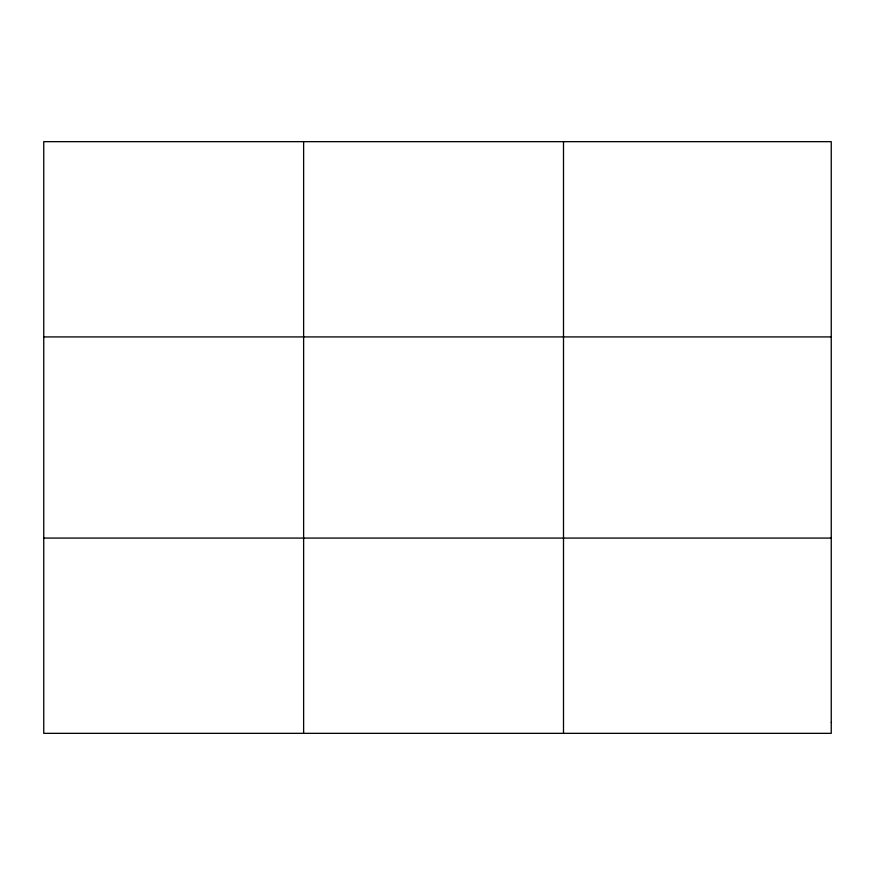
<?xml version="1.0" encoding="UTF-8"?>
<svg xmlns="http://www.w3.org/2000/svg" width="875" height="875" viewBox="0 0 875 875"><rect width="100%" height="100%" fill="white"/><g stroke="black" fill="none" stroke-linecap="round" stroke-linejoin="round"><path stroke-width="1.31" d="M303.625 733.337L303.625 141.663M563.5 733.337L563.5 141.663M43.75 336.919L831.25 336.919M43.75 538.081L831.25 538.081M831.25 722.487L831.25 733.337L43.75 733.337L43.75 141.663L831.25 141.663L831.25 722.487"/></g></svg>
